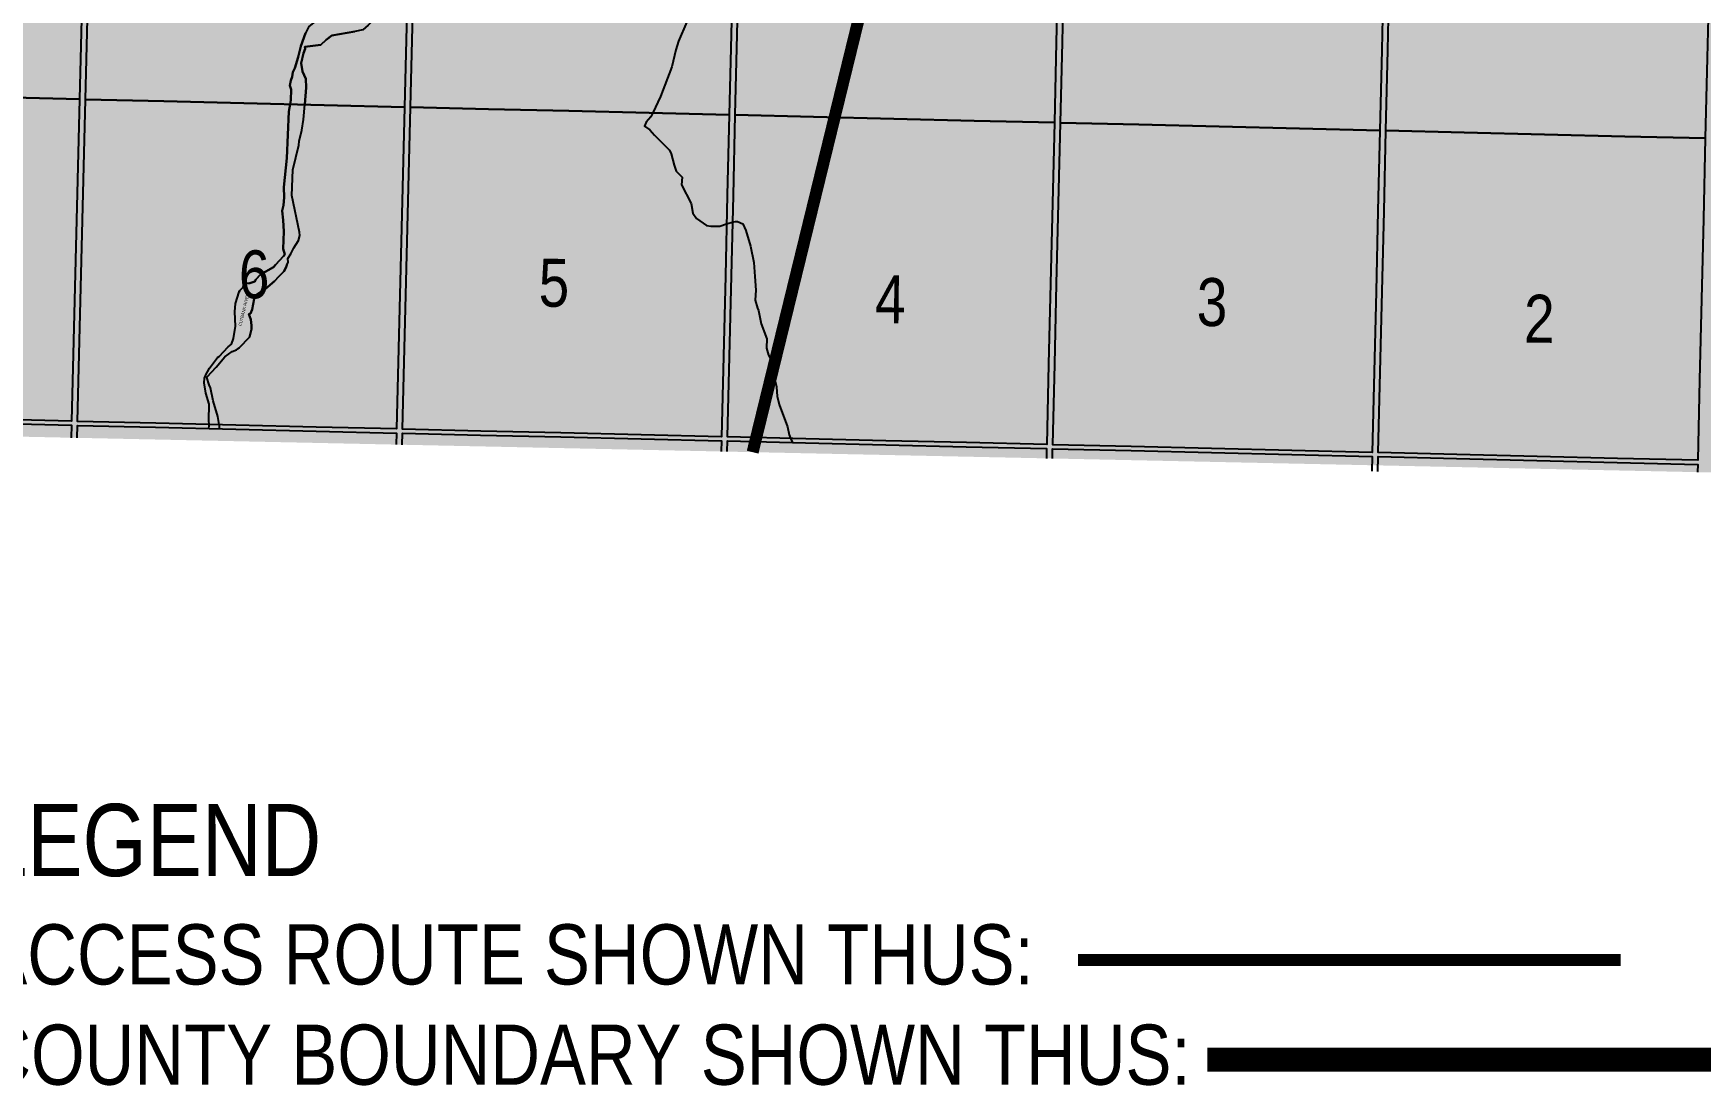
# Model space of a CAD drawing. Extents: x 406396 to 410344, y 6062839 to 6066265.
# Drawn here: x 409036.8 to 409314, y 6062853.4 to 6063028.3 of the extents above; entities that cross this region are included whole.
import ezdxf
from ezdxf.enums import TextEntityAlignment as Align

# ---------------------------------------------------------------- set-up
doc = ezdxf.new("R2010")
doc.units = 0
doc.header["$LTSCALE"] = 5
doc.linetypes.add('BORDER2', pattern=[22.225, 6.35, -3.175, 6.35, -3.175, 0, -3.175])
doc.linetypes.add('DASHED2', pattern=[9.525, 6.35, -3.175])
doc.layers.add('AS-COUNTY', color=7, linetype='BORDER2', lineweight=60, true_color=0xcc33ff)
for name, color, linetype in [('CG-NOTES', 7, 'Continuous'), ('P-PROPOSED', 10, 'Continuous'), ('Quarters', 8, 'Continuous'), ('RoadSeg', 57, 'DASHED2'), ('ROUTE-MAP-HWY', 2, 'Continuous'), ('T-WATER', 160, 'Continuous'), ('T-WATER-T', 170, 'Continuous')]:
    doc.layers.add(name, color=color, linetype=linetype)
doc.layers.add('ROUTE-MAP-BACKGROUND-H', color=7, linetype='Continuous', true_color=0xf0ebff)
doc.styles.add('120', font='ARIALN.TTF', dxfattribs={"height": 13})
doc.styles.add('80', font='ARIALN.TTF', dxfattribs={"height": 10})
doc.styles.add('TXT', font='ARIALN.TTF', dxfattribs={"height": 0.2})

msp = doc.modelspace()

# ---------------------------------------------------------------- hatches: boundary and pattern name
at = {"layer": 'ROUTE-MAP-BACKGROUND-H'}
h = msp.add_hatch(color=256, dxfattribs=at)
h.dxf.hatch_style = 1
h.paths.add_polyline_path([(410258.66, 6063255.58), (410260.58, 6063368.34), (410268.76, 6064233.9), (408843.43, 6064264.01), (408831.79, 6063292.96), (408823.13, 6062965.95), (408855.63, 6062965.09), (408869, 6062964.74), (410253.21, 6062935.45)])

# ---------------------------------------------------------------- linework, layer by layer
at = {"layer": 'AS-COUNTY', "ltscale": 0.5, "const_width": 4, "flags": 128}
msp.add_lwpolyline([(409232.03, 6062857.7), (409322.22, 6062857.7)], dxfattribs=at)
at = {"layer": 'P-PROPOSED', "color": 90, "const_width": 2, "flags": 128}
msp.add_lwpolyline([(409210.51, 6062874.24), (409300.71, 6062874.24)], dxfattribs=at)
at = {"layer": 'Quarters'}
for points in [[(409044.83, 6063030.68), (409044.5, 6063017.31), (409031.14, 6063017.66), (409017.78, 6063018.02), (409004.42, 6063018.38), (408991.4, 6063018.72), (408991.74, 6063032.1), (408992.08, 6063045.48), (408992.42, 6063058.86), (408992.76, 6063072.24), (409005.78, 6063071.89), (409019.13, 6063071.53), (409032.48, 6063071.17), (409045.83, 6063070.82), (409045.5, 6063057.44), (409045.17, 6063044.06)], [(409098.84, 6063029.4), (409098.51, 6063016.02), (409085.18, 6063016.34), (409071.84, 6063016.66), (409058.5, 6063016.97), (409045.5, 6063017.28), (409045.83, 6063030.66), (409046.17, 6063044.04), (409046.5, 6063057.41), (409046.84, 6063070.79), (409059.84, 6063070.48), (409073.17, 6063070.16), (409086.5, 6063069.84), (409099.83, 6063069.53), (409099.5, 6063056.15), (409099.17, 6063042.77)], [(409152.85, 6063028.1), (409152.53, 6063014.73), (409139.19, 6063015.04), (409125.85, 6063015.36), (409112.52, 6063015.68), (409099.52, 6063015.99), (409099.85, 6063029.37), (409100.18, 6063042.75), (409100.51, 6063056.13), (409100.84, 6063069.5), (409113.83, 6063069.19), (409127.17, 6063068.87), (409140.5, 6063068.55), (409153.83, 6063068.23), (409153.51, 6063054.86), (409153.18, 6063041.48)], [(409206.9, 6063026.8), (409206.58, 6063013.43), (409193.24, 6063013.75), (409179.89, 6063014.07), (409166.54, 6063014.39), (409153.53, 6063014.7), (409153.86, 6063028.08), (409154.18, 6063041.46), (409154.51, 6063054.83), (409154.84, 6063068.21), (409167.84, 6063067.9), (409181.18, 6063067.58), (409194.52, 6063067.26), (409207.86, 6063066.94), (409207.54, 6063053.56), (409207.22, 6063040.18)], [(409261, 6063025.5), (409260.69, 6063012.12), (409247.33, 6063012.44), (409233.97, 6063012.77), (409220.61, 6063013.09), (409207.58, 6063013.4), (409207.9, 6063026.78), (409208.22, 6063040.16), (409208.54, 6063053.54), (409208.86, 6063066.91), (409221.89, 6063066.6), (409235.24, 6063066.28), (409248.59, 6063065.96), (409261.95, 6063065.64), (409261.63, 6063052.26), (409261.32, 6063038.88)], [(409315.11, 6063024.2), (409314.79, 6063010.82), (409301.44, 6063011.14), (409288.08, 6063011.46), (409274.72, 6063011.78), (409261.69, 6063012.1), (409262.01, 6063025.48), (409262.32, 6063038.85), (409262.64, 6063052.23), (409262.95, 6063065.61), (409275.97, 6063065.3), (409289.33, 6063064.98), (409302.68, 6063064.65), (409316.04, 6063064.33), (409315.73, 6063050.95), (409315.42, 6063037.57)], [(409043.49, 6062977.18), (409043.16, 6062963.8), (409029.8, 6062964.15), (409016.44, 6062964.51), (409003.07, 6062964.86), (408990.04, 6062965.2), (408990.38, 6062978.58), (408990.72, 6062991.96), (408991.06, 6063005.34), (408991.4, 6063018.72), (409004.42, 6063018.38), (409017.78, 6063018.02), (409031.14, 6063017.66), (409044.5, 6063017.31), (409044.16, 6063003.93), (409043.83, 6062990.55)], [(409097.52, 6062975.89), (409097.19, 6062962.51), (409083.85, 6062962.83), (409070.51, 6062963.15), (409057.17, 6062963.47), (409044.16, 6062963.78), (409044.5, 6062977.15), (409044.83, 6062990.53), (409045.17, 6063003.91), (409045.5, 6063017.28), (409058.5, 6063016.97), (409071.84, 6063016.66), (409085.18, 6063016.34), (409098.51, 6063016.02), (409098.18, 6063002.64), (409097.85, 6062989.26)], [(409151.55, 6062974.59), (409151.22, 6062961.22), (409137.88, 6062961.53), (409124.54, 6062961.85), (409111.2, 6062962.17), (409098.19, 6062962.48), (409098.52, 6062975.86), (409098.86, 6062989.24), (409099.19, 6063002.62), (409099.52, 6063015.99), (409112.52, 6063015.68), (409125.85, 6063015.36), (409139.19, 6063015.04), (409152.53, 6063014.73), (409152.2, 6063001.35), (409151.87, 6062987.97)], [(409205.62, 6062973.29), (409205.3, 6062959.92), (409191.94, 6062960.24), (409178.57, 6062960.56), (409165.23, 6062960.88), (409152.23, 6062961.19), (409152.55, 6062974.57), (409152.88, 6062987.95), (409153.2, 6063001.32), (409153.53, 6063014.7), (409166.54, 6063014.39), (409179.89, 6063014.07), (409193.24, 6063013.75), (409206.58, 6063013.43), (409206.26, 6063000.05), (409205.94, 6062986.67)], [(409259.74, 6062971.99), (409259.43, 6062958.61), (409246.06, 6062958.93), (409232.7, 6062959.25), (409219.34, 6062959.58), (409206.31, 6062959.89), (409206.63, 6062973.27), (409206.94, 6062986.65), (409207.27, 6063000.02), (409207.58, 6063013.4), (409220.61, 6063013.09), (409233.97, 6063012.77), (409247.33, 6063012.44), (409260.69, 6063012.12), (409260.37, 6062998.74), (409260.06, 6062985.36)], [(409313.86, 6062970.68), (409313.55, 6062957.3), (409300.19, 6062957.62), (409286.83, 6062957.95), (409273.46, 6062958.27), (409260.43, 6062958.58), (409260.75, 6062971.96), (409261.06, 6062985.34), (409261.38, 6062998.72), (409261.69, 6063012.1), (409274.72, 6063011.78), (409288.08, 6063011.46), (409301.44, 6063011.14), (409314.79, 6063010.82), (409314.48, 6062997.44), (409314.17, 6062984.06)]]:
    msp.add_lwpolyline(points, close=True, dxfattribs=at)
for points in [[(408989.95, 6062961.61), (408990.03, 6062964.54), (409003.06, 6062964.19), (409016.42, 6062963.84), (409029.78, 6062963.49), (409043.14, 6062963.13), (409043.09, 6062961.06)], [(409044.1, 6062961.04), (409044.15, 6062963.11), (409057.15, 6062962.8), (409070.49, 6062962.48), (409083.83, 6062962.16), (409097.17, 6062961.84), (409097.13, 6062959.92)], [(409098.13, 6062959.89), (409098.18, 6062961.82), (409111.18, 6062961.5), (409124.52, 6062961.19), (409137.87, 6062960.87), (409151.21, 6062960.55), (409151.16, 6062958.77)], [(409152.17, 6062958.75), (409152.21, 6062960.52), (409165.22, 6062960.21), (409178.56, 6062959.89), (409191.92, 6062959.57), (409205.29, 6062959.25), (409205.25, 6062957.63)], [(409206.25, 6062957.61), (409206.29, 6062959.22), (409219.32, 6062958.91), (409232.68, 6062958.59), (409246.05, 6062958.26), (409259.41, 6062957.94), (409259.35, 6062955.5)], [(409260.36, 6062955.47), (409260.42, 6062957.91), (409273.45, 6062957.6), (409286.81, 6062957.28), (409300.17, 6062956.95), (409313.54, 6062956.63), (409313.51, 6062955.34)]]:
    msp.add_lwpolyline(points, dxfattribs=at)
at = {"layer": 'ROUTE-MAP-HWY', "const_width": 2, "flags": 128}
msp.add_lwpolyline([(409156.41, 6062958.66), (409175.57, 6063036.91)], dxfattribs=at)
at = {"layer": 'T-WATER'}
for points in [[(409097.72, 6063042.83), (409097.05, 6063039.97), (409095.89, 6063037.73), (409095.57, 6063037.27), (409095.05, 6063036.87), (409093.97, 6063036.31), (409091.51, 6063035.5), (409090.38, 6063034.98), (409085.51, 6063031.51), (409084.48, 6063030.88), (409082.63, 6063029.42), (409082.04, 6063028.31), (409081.27, 6063026.11), (409080.87, 6063024.3), (409080.3, 6063022.48), (409079.98, 6063021.79), (409079.83, 6063021.03), (409079.61, 6063020.42), (409079.48, 6063019.6), (409079.71, 6063018.94), (409079.64, 6063017.15), (409079.53, 6063016.5)], [(409099.06, 6063039.79), (409099.03, 6063039.73), (409097.67, 6063037.73), (409097.23, 6063036.6), (409097.23, 6063034.96), (409096.64, 6063033.88), (409095.86, 6063033), (409094.95, 6063032.24), (409092.5, 6063029.61), (409091.62, 6063028.83), (409090.29, 6063028.59), (409086.43, 6063027.9), (409085.48, 6063027.19), (409084.62, 6063026.37), (409081.98, 6063026.04), (409082.03, 6063025.71), (409081.72, 6063024.98), (409081.36, 6063023.31), (409081.55, 6063021.9), (409082.14, 6063020.68), (409082.17, 6063019.27), (409081.93, 6063016.44)], [(409066, 6062962.61), (409066.05, 6062963.03), (409066.04, 6062963.28), (409066.01, 6062963.9), (409066.05, 6062966.62), (409065.51, 6062968.48), (409065.23, 6062970.17), (409065.27, 6062970.93), (409065.54, 6062971.6), (409065.78, 6062972.01), (409066.13, 6062972.62), (409067.41, 6062974.38), (409067.7, 6062974.58), (409069.2, 6062976.15), (409069.78, 6062976.6), (409070.09, 6062977.53), (409070.42, 6062979.58), (409070.34, 6062981.96), (409070.42, 6062983.35), (409071.03, 6062985.31), (409071.08, 6062985.48), (409071.68, 6062986.06), (409071.79, 6062986.36), (409072.17, 6062986.71), (409072.8, 6062986.77), (409073.63, 6062987), (409073.82, 6062987.34), (409074.56, 6062988.18), (409076.73, 6062989.38), (409077.1, 6062989.78), (409078.43, 6062991.24), (409078.62, 6062991.53), (409078.37, 6062992.43), (409078.45, 6062995.33), (409078.37, 6062997.24), (409078.2, 6062998.75), (409078.42, 6062999.7), (409078.52, 6063000.99), (409078.48, 6063002.68), (409078.95, 6063007.5), (409079.31, 6063015.3), (409079.53, 6063016.5), (409079.64, 6063017.15), (409079.71, 6063018.94), (409079.48, 6063019.6), (409079.61, 6063020.42), (409079.83, 6063021.03), (409079.98, 6063021.79), (409080.3, 6063022.48), (409080.87, 6063024.3), (409081.27, 6063026.11), (409082.04, 6063028.31)], [(409067.75, 6062962.57), (409067.75, 6062962.97), (409067.71, 6062963.24), (409067.51, 6062964.56), (409066.71, 6062967.2), (409066.27, 6062969.35), (409066.03, 6062969.82), (409065.66, 6062971.06), (409065.71, 6062971.2), (409067.21, 6062972.78), (409068.68, 6062974.52), (409069.9, 6062975.36), (409070.59, 6062975.69), (409070.79, 6062975.84), (409071.02, 6062976), (409072.74, 6062977.75), (409073.07, 6062979.12), (409073.09, 6062979.72), (409072.97, 6062980.68), (409072.65, 6062981.58), (409072.94, 6062981.69), (409073.22, 6062982.35), (409073.54, 6062984.15), (409073.95, 6062984.86), (409075.43, 6062985.79), (409076.93, 6062987.1), (409077.62, 6062987.87), (409078.46, 6062988.66), (409078.82, 6062989.32), (409078.99, 6062989.74), (409079.17, 6062990.22), (409079.14, 6062990.84), (409079.64, 6062991.6), (409080.13, 6062992.64), (409080.88, 6062993.81), (409081.12, 6062994.67), (409081.06, 6062995.24), (409079.79, 6063001.33), (409079.98, 6063005.6), (409080.98, 6063009.68), (409081.04, 6063010.34), (409081.45, 6063012.19), (409081.71, 6063013.97), (409081.93, 6063016.44), (409082.17, 6063019.27), (409082.14, 6063020.68), (409081.55, 6063021.9), (409081.36, 6063023.31), (409081.72, 6063024.98), (409082.03, 6063025.71), (409081.98, 6063026.04), (409084.62, 6063026.37), (409085.48, 6063027.19), (409086.43, 6063027.9), (409090.29, 6063028.59)], [(409145.44, 6063030.17), (409144.1, 6063026.95), (409143.65, 6063025.51), (409142.98, 6063022.71), (409141.1, 6063017.78), (409139.8, 6063015.05), (409139.49, 6063014.4), (409138.72, 6063013.49), (409138.44, 6063012.84), (409139.33, 6063012.23), (409140.07, 6063011.37), (409142.61, 6063008.84), (409142.88, 6063008.23), (409143.34, 6063006.33), (409143.68, 6063005.38), (409144.7, 6063004.38), (409144.6, 6063003.08), (409146.18, 6062999.96), (409146.46, 6062998.38), (409147.07, 6062997.47), (409148.73, 6062996.34), (409149.43, 6062996.22), (409150.97, 6062996.24), (409152.05, 6062996.62), (409152.22, 6062996.68), (409153.06, 6062996.88), (409153.54, 6062996.99), (409153.91, 6062997), (409154.78, 6062996.58), (409155.3, 6062995.48), (409156.05, 6062992.92), (409156.6, 6062990.17), (409156.76, 6062987.88), (409156.93, 6062985.58), (409156.83, 6062983.91), (409157.19, 6062982.61), (409157.37, 6062982.19), (409157.84, 6062979.96), (409158.75, 6062977.48), (409158.71, 6062975.97), (409158.73, 6062975.92), (409159.07, 6062974.76), (409159.66, 6062973.68), (409159.92, 6062971.38), (409160.4, 6062969.5), (409160.45, 6062968.68), (409160.5, 6062967.98), (409160.83, 6062966.59), (409162.21, 6062962.87), (409162.49, 6062961.51), (409162.73, 6062960.96), (409162.99, 6062960.37), (409163.01, 6062960.29)], [(409079.53, 6063016.5), (409079.31, 6063015.3), (409078.95, 6063007.5), (409078.48, 6063002.68), (409078.52, 6063000.99), (409078.42, 6062999.7), (409078.2, 6062998.75), (409078.37, 6062997.24), (409078.45, 6062995.33), (409078.37, 6062992.43), (409078.62, 6062991.53), (409078.43, 6062991.24), (409077.1, 6062989.78)], [(409078.99, 6062989.74), (409079.17, 6062990.22), (409079.14, 6062990.84), (409079.64, 6062991.6), (409080.13, 6062992.64), (409080.88, 6062993.81), (409081.12, 6062994.67), (409081.06, 6062995.24), (409079.79, 6063001.33), (409079.98, 6063005.6), (409080.98, 6063009.68), (409081.04, 6063010.34), (409081.45, 6063012.19), (409081.71, 6063013.97), (409081.93, 6063016.44)], [(409078.99, 6062989.74), (409078.82, 6062989.32), (409078.46, 6062988.66), (409077.62, 6062987.87), (409076.93, 6062987.1), (409075.43, 6062985.79), (409073.95, 6062984.86), (409073.54, 6062984.15), (409073.22, 6062982.35), (409072.94, 6062981.69), (409072.65, 6062981.58), (409072.97, 6062980.68), (409073.09, 6062979.72), (409073.07, 6062979.12), (409072.74, 6062977.75), (409071.02, 6062976), (409070.79, 6062975.84)], [(409077.1, 6062989.78), (409076.73, 6062989.38), (409074.56, 6062988.18), (409073.82, 6062987.34), (409073.63, 6062987), (409072.8, 6062986.77), (409072.17, 6062986.71), (409071.79, 6062986.36), (409071.68, 6062986.06), (409071.08, 6062985.48), (409071.03, 6062985.31)], [(409066.04, 6062963.28), (409066.01, 6062963.9), (409066.05, 6062966.62), (409065.51, 6062968.48), (409065.23, 6062970.17), (409065.27, 6062970.93), (409065.54, 6062971.6), (409065.78, 6062972.01), (409066.13, 6062972.62), (409067.41, 6062974.38), (409067.7, 6062974.58), (409069.2, 6062976.15), (409069.78, 6062976.6), (409070.09, 6062977.53), (409070.42, 6062979.58), (409070.34, 6062981.96), (409070.42, 6062983.35), (409071.03, 6062985.31)], [(409067.71, 6062963.24), (409067.51, 6062964.56), (409066.71, 6062967.2), (409066.27, 6062969.35), (409066.03, 6062969.82), (409065.66, 6062971.06), (409065.71, 6062971.2), (409067.21, 6062972.78), (409068.68, 6062974.52), (409069.9, 6062975.36), (409070.59, 6062975.69), (409070.79, 6062975.84)]]:
    msp.add_lwpolyline(points, dxfattribs=at)

# ---------------------------------------------------------------- texts
at = {"layer": 'CG-NOTES', "insert": (409028.17, 6062900.19), "char_height": 10, "width": 457.2222, "attachment_point": 1, "style": '80'}
msp.add_mtext('{\\H1.2x;\\C14;LEGEND\\H0.83333x;\\C256;\\PACCESS ROUTE SHOWN THUS:\\P}COUNTY BOUNDARY SHOWN THUS:', dxfattribs=at)
at = {"layer": 'RoadSeg', "style": '120'}
for s, p in [('6', (409070.96, 6062984.25)), ('5', (409120.81, 6062982.85)), ('4', (409176.73, 6062980.12)), ('3', (409230.22, 6062979.64)), ('2', (409284.62, 6062976.87))]:
    msp.add_text(s, height=7.97, rotation=359.4504, dxfattribs=at).set_placement(p)
at = {"layer": 'T-WATER-T', "style": 'TXT'}
msp.add_text('CUTBANK RIVER', height=0.5041, rotation=76.3529, dxfattribs=at).set_placement((409072.07, 6062982.28), align=Align.CENTER)

doc.saveas('drawing.dxf')
